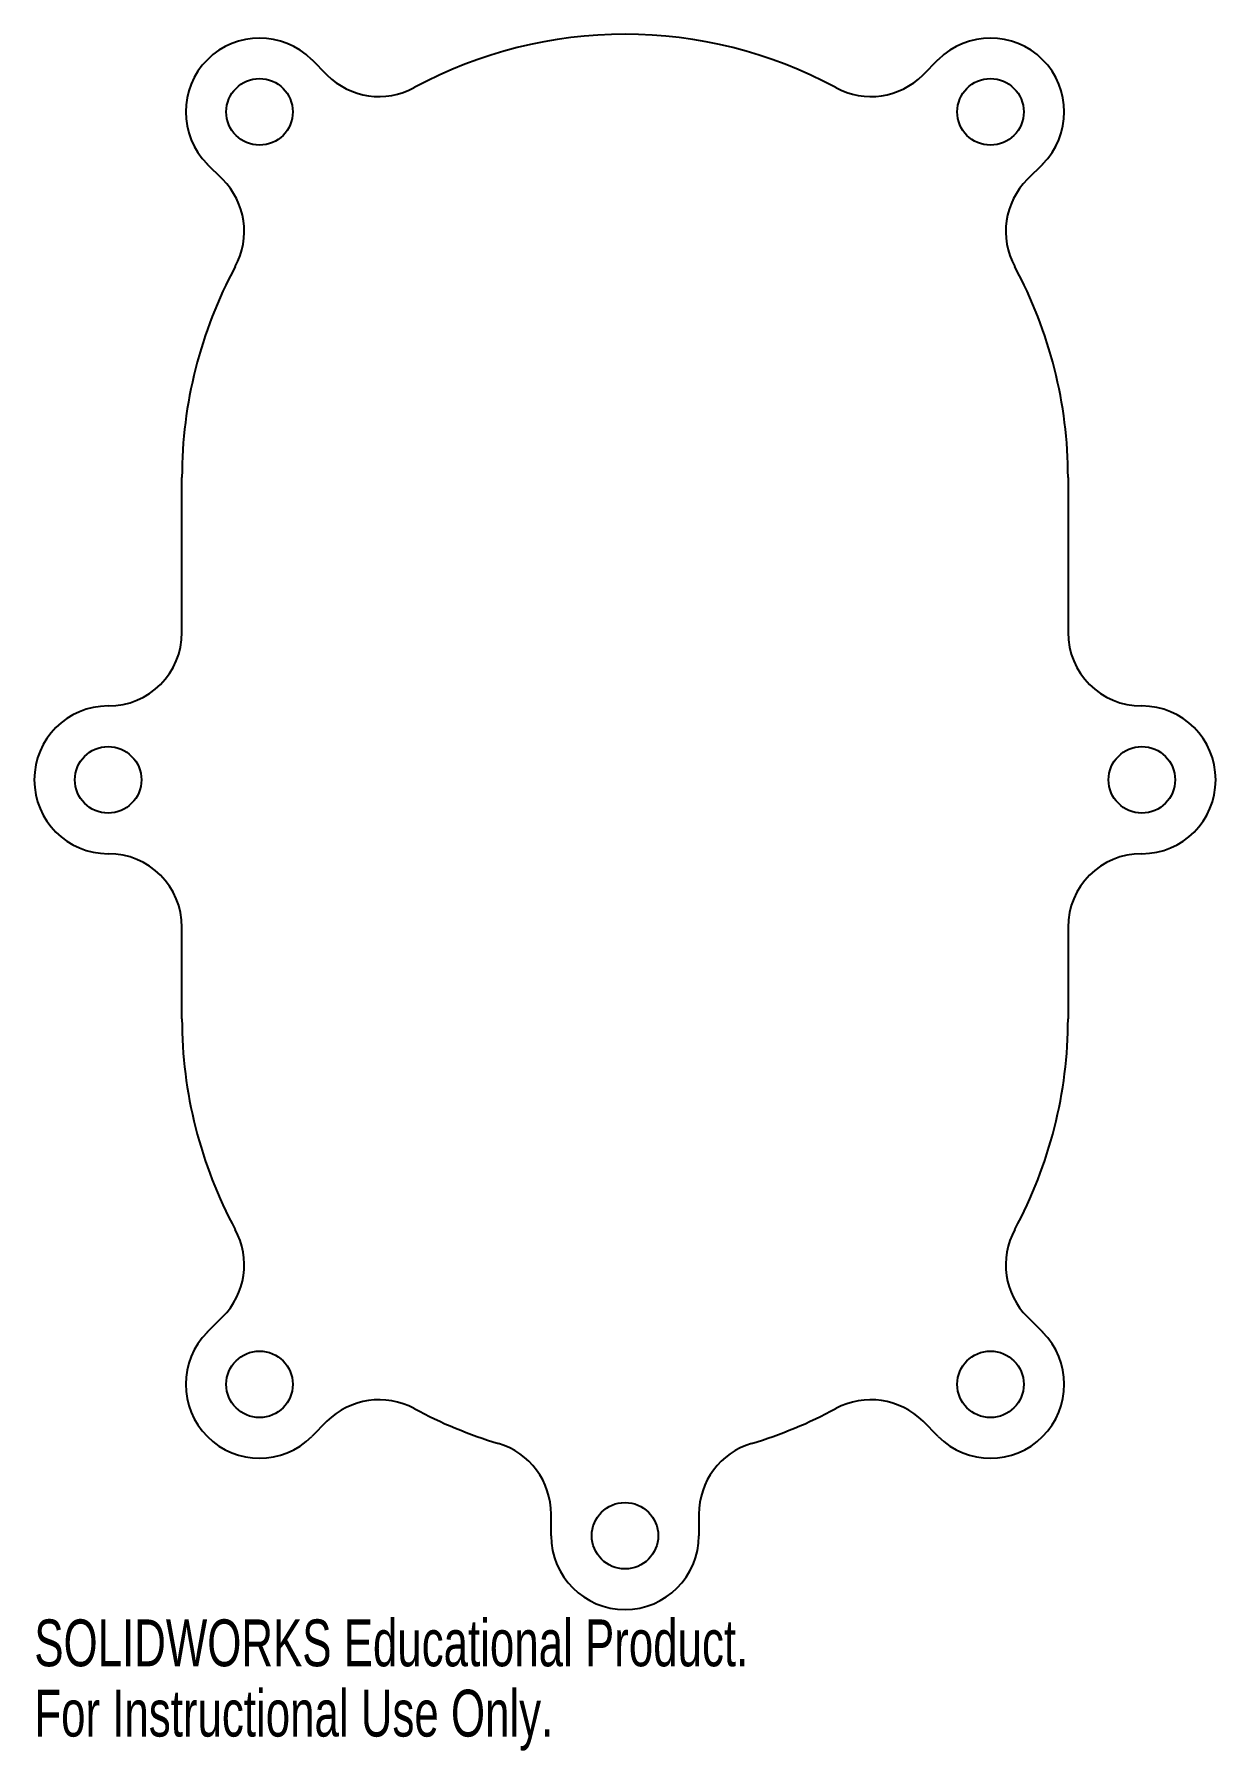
# Model space of a CAD drawing. Header units: inches. Extents: x -2.4 to 2.4, y -2.97 to 4.
import ezdxf

# ---------------------------------------------------------------- set-up
doc = ezdxf.new("R2010")
doc.units = ezdxf.units.IN
doc.header["$MEASUREMENT"] = 0
doc.styles.add('SLDTEXTSTYLE0', font='TXT', dxfattribs={"width": 0.7})

msp = doc.modelspace()

# ---------------------------------------------------------------- linework, layer by layer
at = {"color": 7, "linetype": 'Continuous', "lineweight": 25}
for p, q in [((-1.2728, 3.8971), (-1.2109, 3.8352)), ((1.2109, 3.8352), (1.2728, 3.8971)), ((-1.6352, 3.4109), (-1.6971, 3.4728)), ((1.6971, 3.4728), (1.6352, 3.4109)), ((-1.8, 1.5711), (-1.8, 2.2)), ((1.8, 2.2), (1.8, 1.5711)), ((-1.8, 0), (-1.8, 0.3711)), ((1.8, 0.3711), (1.8, 0)), ((-1.6971, -1.2728), (-1.6352, -1.2109)), ((1.6352, -1.2109), (1.6971, -1.2728)), ((-1.2109, -1.6352), (-1.2728, -1.6971)), ((1.2728, -1.6971), (1.2109, -1.6352)), ((-0.3, -2.1), (-0.3, -2.0125)), ((0.3, -2.0125), (0.3, -2.1))]:
    msp.add_line(p, q, dxfattribs=at)
for centre in [(-1.4849, 3.6849), (1.4849, 3.6849), (-2.1, 0.9711), (2.1, 0.9711), (-1.4849, -1.4849), (1.4849, -1.4849), (0, -2.1)]:
    msp.add_circle(centre, 0.135, dxfattribs=at)
for centre, radius, start, end in [((-1.4849, 3.6849), 0.3, 45, 225), ((0, 2.2), 1.8, 61.60155, 118.39845), ((1.4849, 3.6849), 0.3, 315, 135), ((-0.9988, 4.0473), 0.3, 225, 298.39845), ((0.9988, 4.0473), 0.3, 241.60155, 315), ((-1.8473, 3.1988), 0.3, 331.60155, 45), ((1.8473, 3.1988), 0.3, 135, 208.39845), ((0, 2.2), 1.8, 151.60155, 180), ((0, 2.2), 1.8, 0, 28.39845), ((-2.1, 1.5711), 0.3, 270, 0), ((2.1, 1.5711), 0.3, 180, 270), ((-2.1, 0.9711), 0.3, 90, 270), ((2.1, 0.9711), 0.3, 270, 90), ((-2.1, 0.3711), 0.3, 0, 90), ((2.1, 0.3711), 0.3, 90, 180), ((0, 0), 1.8, 180, 208.39845), ((0, 0), 1.8, 331.60155, 0), ((-1.8473, -0.9988), 0.3, 315, 28.39845), ((1.8473, -0.9988), 0.3, 151.60155, 225), ((-1.4849, -1.4849), 0.3, 135, 315), ((1.4849, -1.4849), 0.3, 225, 45), ((-0.9988, -1.8473), 0.3, 61.60155, 135), ((0, 0), 1.8, 241.60155, 253.39845), ((0, 0), 1.8, 286.60155, 298.39845), ((0.9988, -1.8473), 0.3, 45, 118.39845), ((-0.6, -2.0125), 0.3, 0, 73.39845), ((0.6, -2.0125), 0.3, 106.60155, 180), ((0, -2.1), 0.3, 180, 0)]:
    msp.add_arc(centre, radius, start, end, dxfattribs=at)

# ---------------------------------------------------------------- texts
at = {"color": 7, "linetype": 'Continuous', "char_height": 0.1903, "attachment_point": 1, "style": 'SLDTEXTSTYLE0'}
for s, insert in [('SOLIDWORKS Educational Product.', (-2.4, -2.4401)), ('For Instructional Use Only.', (-2.4, -2.7256))]:
    msp.add_mtext(s, dxfattribs=dict(at, insert=insert))

doc.saveas('drawing.dxf')
